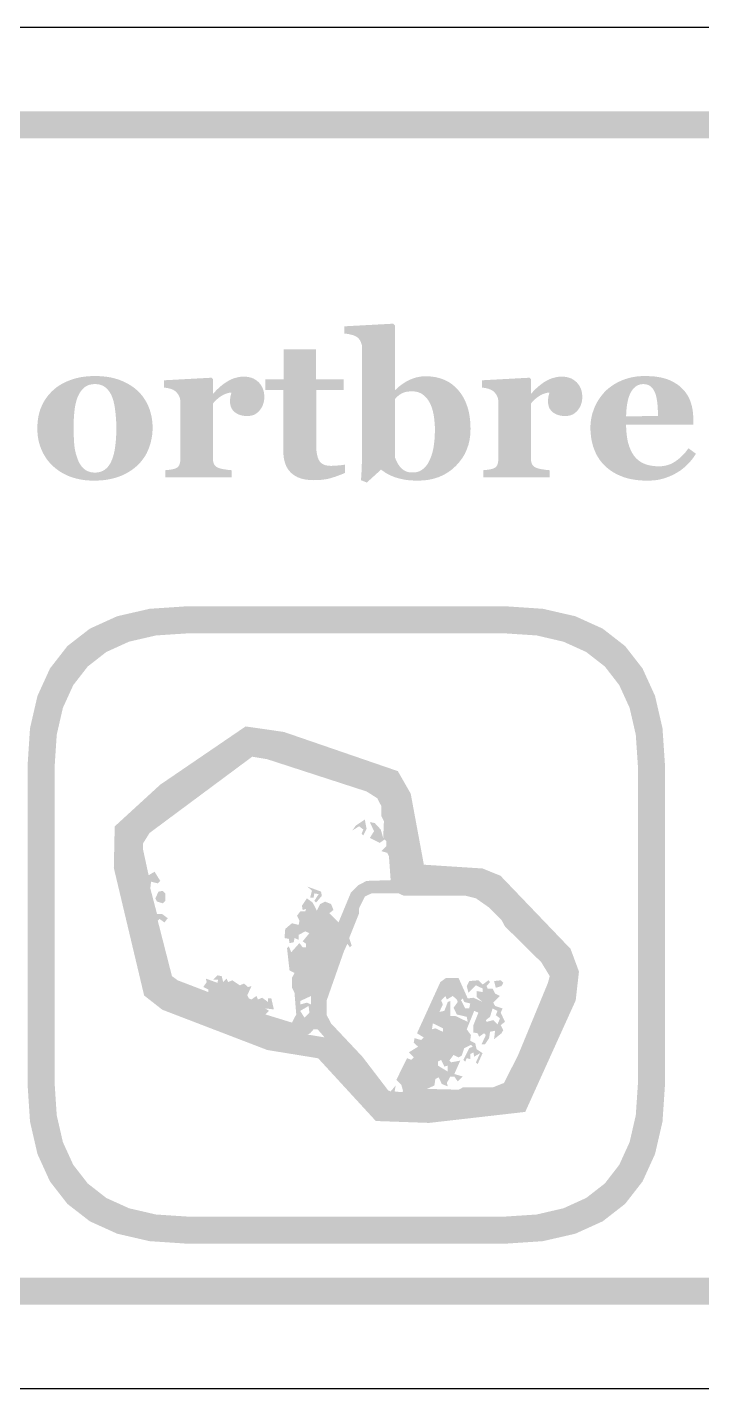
# Model space of a CAD drawing. Header units: millimetres. Extents: x 6 to 294, y 109 to 451.
# Drawn here: x 159.7 to 169.65, y 369.76 to 389.84 of the extents above; entities that cross this region are included whole.
import ezdxf

# ---------------------------------------------------------------- set-up
doc = ezdxf.new("R2010")
doc.units = ezdxf.units.MM
doc.layers.add('CUT', color=1, linetype='Continuous')
doc.layers.add('RASTER', color=7, linetype='Continuous')

msp = doc.modelspace()

# ---------------------------------------------------------------- hatches: boundary and pattern name
at = {"layer": 'RASTER'}
h = msp.add_hatch(color=7, dxfattribs=at)
h.paths.add_polyline_path([(123.207, 386.4), (123.241, 386.916), (123.344, 387.362), (123.516, 387.741), (123.757, 388.05), (124.066, 388.291), (124.444, 388.463), (124.891, 388.566), (125.407, 388.6), (182.607, 388.6), (183.122, 388.566), (183.569, 388.463), (183.947, 388.291), (184.257, 388.05), (184.497, 387.741), (184.669, 387.362), (184.772, 386.916), (184.807, 386.4), (184.807, 373.2), (184.772, 372.684), (184.669, 372.237), (184.497, 371.859), (184.257, 371.55), (183.947, 371.309), (183.569, 371.138), (183.122, 371.034), (182.607, 371), (125.407, 371), (124.891, 371.034), (124.444, 371.138), (124.066, 371.309), (123.757, 371.55), (123.516, 371.859), (123.344, 372.237), (123.241, 372.684), (123.207, 373.2)])
h.paths.add_polyline_path([(123.607, 386.4), (123.607, 373.2), (123.635, 372.778), (123.719, 372.413), (123.86, 372.103), (124.057, 371.85), (124.31, 371.653), (124.619, 371.513), (124.985, 371.428), (125.407, 371.4), (182.607, 371.4), (183.028, 371.428), (183.394, 371.513), (183.703, 371.653), (183.957, 371.85), (184.153, 372.103), (184.294, 372.413), (184.378, 372.778), (184.407, 373.2), (184.407, 386.4), (184.378, 386.822), (184.294, 387.188), (184.153, 387.497), (183.957, 387.75), (183.703, 387.947), (183.394, 388.088), (183.028, 388.172), (182.607, 388.2), (125.407, 388.2), (124.985, 388.172), (124.619, 388.088), (124.31, 387.947), (124.057, 387.75), (123.86, 387.497), (123.719, 387.188), (123.635, 386.822), (123.607, 386.4)], flags=0)
h = msp.add_hatch(color=7, dxfattribs=at)
h.paths.add_polyline_path([(166.239, 383.916), (166.236, 383.836), (166.226, 383.759), (166.209, 383.685), (166.185, 383.615), (166.155, 383.548), (166.117, 383.485), (166.073, 383.426), (166.022, 383.37), (165.966, 383.319), (165.906, 383.275), (165.842, 383.238), (165.775, 383.207), (165.705, 383.184), (165.63, 383.167), (165.552, 383.157), (165.47, 383.153), (165.439, 383.153), (165.408, 383.154), (165.379, 383.156), (165.351, 383.158), (165.323, 383.16), (165.297, 383.163), (165.272, 383.167), (165.249, 383.171), (165.226, 383.176), (165.204, 383.181), (165.183, 383.186), (165.163, 383.192), (165.143, 383.197), (165.125, 383.203), (165.108, 383.21), (165.091, 383.216), (165.075, 383.223), (165.059, 383.23), (165.044, 383.237), (165.03, 383.244), (165.017, 383.251), (165.005, 383.257), (164.994, 383.264), (164.983, 383.271), (164.974, 383.278), (164.964, 383.284), (164.956, 383.29), (164.947, 383.296), (164.94, 383.301), (164.932, 383.306), (164.926, 383.311), (164.92, 383.316), (164.71, 383.125), (164.624, 383.159), (164.626, 383.186), (164.627, 383.214), (164.629, 383.242), (164.631, 383.27), (164.632, 383.3), (164.634, 383.33), (164.635, 383.36), (164.636, 383.391), (164.637, 383.424), (164.638, 383.459), (164.639, 383.497), (164.64, 383.538), (164.641, 383.582), (164.641, 383.628), (164.641, 383.677), (164.641, 383.729), (164.641, 385.1), (164.641, 385.114), (164.64, 385.127), (164.638, 385.141), (164.636, 385.154), (164.632, 385.166), (164.629, 385.179), (164.624, 385.191), (164.619, 385.203), (164.613, 385.215), (164.606, 385.226), (164.599, 385.236), (164.592, 385.245), (164.584, 385.254), (164.576, 385.262), (164.567, 385.269), (164.558, 385.276), (164.55, 385.28), (164.542, 385.284), (164.533, 385.288), (164.524, 385.292), (164.513, 385.296), (164.502, 385.3), (164.49, 385.303), (164.477, 385.306), (164.463, 385.31), (164.45, 385.312), (164.438, 385.315), (164.425, 385.317), (164.413, 385.319), (164.401, 385.32), (164.389, 385.322), (164.378, 385.323), (164.378, 385.429), (165.101, 385.468), (165.123, 385.444), (165.123, 384.492), (165.132, 384.492), (165.159, 384.517), (165.186, 384.541), (165.213, 384.562), (165.24, 384.582), (165.268, 384.6), (165.296, 384.617), (165.324, 384.631), (165.352, 384.644), (165.38, 384.656), (165.408, 384.665), (165.436, 384.674), (165.465, 384.681), (165.493, 384.686), (165.521, 384.69), (165.549, 384.692), (165.577, 384.693), (165.652, 384.689), (165.723, 384.68), (165.79, 384.663), (165.852, 384.64), (165.911, 384.611), (165.965, 384.575), (166.016, 384.532), (166.062, 384.483), (166.104, 384.429), (166.14, 384.369), (166.17, 384.305), (166.195, 384.237), (166.215, 384.164), (166.228, 384.086), (166.237, 384.003), (166.239, 383.916)])
h.paths.add_polyline_path([(165.714, 383.899), (165.713, 383.926), (165.713, 383.954), (165.711, 383.981), (165.709, 384.008), (165.707, 384.035), (165.704, 384.061), (165.701, 384.087), (165.697, 384.113), (165.692, 384.139), (165.687, 384.163), (165.681, 384.187), (165.674, 384.211), (165.667, 384.233), (165.659, 384.255), (165.65, 384.276), (165.64, 384.296), (165.63, 384.315), (165.619, 384.333), (165.607, 384.351), (165.595, 384.367), (165.581, 384.382), (165.567, 384.397), (165.552, 384.41), (165.536, 384.422), (165.52, 384.434), (165.502, 384.443), (165.484, 384.451), (165.464, 384.458), (165.444, 384.463), (165.422, 384.467), (165.4, 384.469), (165.377, 384.47), (165.355, 384.47), (165.334, 384.468), (165.314, 384.466), (165.295, 384.463), (165.277, 384.459), (165.26, 384.454), (165.244, 384.448), (165.229, 384.441), (165.214, 384.433), (165.2, 384.424), (165.186, 384.415), (165.173, 384.404), (165.16, 384.393), (165.147, 384.381), (165.135, 384.368), (165.123, 384.354), (165.123, 383.502), (165.126, 383.494), (165.129, 383.486), (165.132, 383.477), (165.136, 383.468), (165.14, 383.458), (165.145, 383.448), (165.15, 383.436), (165.156, 383.425), (165.162, 383.413), (165.168, 383.402), (165.174, 383.392), (165.181, 383.383), (165.187, 383.374), (165.193, 383.365), (165.199, 383.358), (165.205, 383.351), (165.214, 383.342), (165.223, 383.333), (165.232, 383.325), (165.242, 383.317), (165.251, 383.31), (165.261, 383.304), (165.27, 383.298), (165.28, 383.293), (165.29, 383.288), (165.302, 383.284), (165.314, 383.281), (165.328, 383.278), (165.342, 383.276), (165.357, 383.274), (165.374, 383.274), (165.391, 383.273), (165.428, 383.276), (165.462, 383.283), (165.495, 383.296), (165.525, 383.314), (165.553, 383.337), (165.58, 383.365), (165.605, 383.398), (165.627, 383.437), (165.647, 383.48), (165.665, 383.527), (165.68, 383.578), (165.692, 383.634), (165.701, 383.694), (165.708, 383.758), (165.712, 383.826), (165.714, 383.899)], flags=0)
for points in [[(164.389, 383.267), (164.366, 383.257), (164.342, 383.247), (164.317, 383.238), (164.292, 383.228), (164.267, 383.219), (164.241, 383.21), (164.215, 383.202), (164.189, 383.193), (164.161, 383.186), (164.132, 383.179), (164.102, 383.173), (164.07, 383.169), (164.037, 383.165), (164.002, 383.163), (163.966, 383.161), (163.928, 383.16), (163.873, 383.162), (163.821, 383.167), (163.773, 383.176), (163.729, 383.188), (163.688, 383.204), (163.652, 383.223), (163.618, 383.246), (163.589, 383.272), (163.563, 383.301), (163.54, 383.333), (163.521, 383.369), (163.506, 383.407), (163.494, 383.448), (163.485, 383.492), (163.48, 383.54), (163.478, 383.59), (163.478, 384.489), (163.215, 384.489), (163.215, 384.647), (163.484, 384.647), (163.484, 385.091), (163.96, 385.091), (163.96, 384.647), (164.37, 384.647), (164.37, 384.489), (163.963, 384.489), (163.963, 383.686), (163.964, 383.645), (163.966, 383.607), (163.97, 383.572), (163.975, 383.54), (163.982, 383.511), (163.99, 383.485), (164, 383.463), (164.011, 383.443), (164.024, 383.426), (164.039, 383.412), (164.057, 383.399), (164.077, 383.389), (164.1, 383.381), (164.125, 383.376), (164.152, 383.373), (164.181, 383.371), (164.192, 383.371), (164.203, 383.372), (164.215, 383.372), (164.229, 383.373), (164.243, 383.374), (164.258, 383.375), (164.274, 383.376), (164.291, 383.377), (164.308, 383.379), (164.324, 383.38), (164.338, 383.382), (164.351, 383.383), (164.363, 383.385), (164.373, 383.387), (164.382, 383.389), (164.389, 383.39)], [(163.198, 384.385), (163.197, 384.358), (163.194, 384.331), (163.189, 384.305), (163.181, 384.281), (163.172, 384.256), (163.16, 384.233), (163.146, 384.211), (163.13, 384.19), (163.112, 384.17), (163.092, 384.153), (163.072, 384.138), (163.05, 384.126), (163.026, 384.117), (163.002, 384.111), (162.975, 384.107), (162.948, 384.105), (162.922, 384.106), (162.897, 384.109), (162.872, 384.113), (162.849, 384.119), (162.827, 384.126), (162.806, 384.136), (162.786, 384.147), (162.767, 384.159), (162.75, 384.174), (162.735, 384.19), (162.722, 384.207), (162.712, 384.226), (162.703, 384.247), (162.698, 384.27), (162.694, 384.294), (162.693, 384.319), (162.693, 384.332), (162.694, 384.343), (162.694, 384.354), (162.695, 384.365), (162.696, 384.374), (162.697, 384.383), (162.699, 384.391), (162.7, 384.399), (162.702, 384.406), (162.704, 384.413), (162.706, 384.42), (162.707, 384.427), (162.709, 384.433), (162.711, 384.44), (162.712, 384.446), (162.714, 384.452), (162.697, 384.451), (162.679, 384.448), (162.662, 384.444), (162.644, 384.439), (162.627, 384.433), (162.608, 384.425), (162.59, 384.416), (162.572, 384.406), (162.553, 384.394), (162.535, 384.382), (162.518, 384.368), (162.501, 384.354), (162.485, 384.339), (162.469, 384.323), (162.454, 384.306), (162.44, 384.288), (162.44, 383.484), (162.44, 383.472), (162.441, 383.46), (162.442, 383.448), (162.444, 383.437), (162.446, 383.427), (162.449, 383.417), (162.452, 383.408), (162.456, 383.399), (162.46, 383.391), (162.465, 383.383), (162.471, 383.376), (162.477, 383.369), (162.485, 383.363), (162.492, 383.357), (162.501, 383.351), (162.51, 383.346), (162.519, 383.343), (162.529, 383.339), (162.54, 383.335), (162.552, 383.332), (162.566, 383.328), (162.581, 383.325), (162.597, 383.322), (162.615, 383.319), (162.632, 383.317), (162.648, 383.314), (162.663, 383.312), (162.677, 383.311), (162.69, 383.309), (162.701, 383.308), (162.711, 383.307), (162.719, 383.307), (162.719, 383.2), (161.739, 383.2), (161.739, 383.307), (161.749, 383.308), (161.758, 383.309), (161.767, 383.309), (161.776, 383.31), (161.786, 383.311), (161.795, 383.313), (161.804, 383.314), (161.813, 383.315), (161.823, 383.316), (161.831, 383.318), (161.84, 383.319), (161.848, 383.321), (161.856, 383.323), (161.863, 383.325), (161.87, 383.327), (161.877, 383.329), (161.888, 383.333), (161.899, 383.338), (161.908, 383.343), (161.917, 383.349), (161.924, 383.356), (161.931, 383.363), (161.937, 383.371), (161.942, 383.379), (161.946, 383.387), (161.949, 383.397), (161.952, 383.407), (161.955, 383.418), (161.957, 383.429), (161.958, 383.441), (161.959, 383.453), (161.959, 383.467), (161.959, 384.319), (161.959, 384.332), (161.958, 384.345), (161.956, 384.357), (161.953, 384.369), (161.949, 384.381), (161.945, 384.392), (161.94, 384.403), (161.934, 384.414), (161.928, 384.424), (161.921, 384.433), (161.914, 384.443), (161.907, 384.451), (161.899, 384.459), (161.891, 384.467), (161.883, 384.474), (161.874, 384.48), (161.867, 384.485), (161.86, 384.489), (161.853, 384.493), (161.844, 384.496), (161.836, 384.5), (161.827, 384.503), (161.817, 384.507), (161.808, 384.51), (161.797, 384.512), (161.787, 384.515), (161.776, 384.517), (161.765, 384.519), (161.754, 384.521), (161.743, 384.523), (161.731, 384.524), (161.719, 384.526), (161.719, 384.633), (162.418, 384.671), (162.44, 384.649), (162.44, 384.436), (162.446, 384.436), (162.471, 384.465), (162.497, 384.492), (162.523, 384.517), (162.55, 384.541), (162.577, 384.563), (162.604, 384.584), (162.632, 384.603), (162.66, 384.62), (162.689, 384.636), (162.717, 384.649), (162.747, 384.661), (162.776, 384.67), (162.806, 384.677), (162.836, 384.683), (162.866, 384.686), (162.897, 384.687), (162.93, 384.686), (162.961, 384.682), (162.991, 384.675), (163.02, 384.666), (163.046, 384.654), (163.071, 384.639), (163.094, 384.622), (163.116, 384.603), (163.135, 384.581), (163.152, 384.557), (163.166, 384.533), (163.178, 384.506), (163.187, 384.478), (163.193, 384.449), (163.197, 384.418), (163.198, 384.385)], [(167.887, 384.385), (167.886, 384.358), (167.883, 384.331), (167.878, 384.305), (167.87, 384.281), (167.861, 384.256), (167.849, 384.233), (167.835, 384.211), (167.819, 384.19), (167.801, 384.17), (167.781, 384.153), (167.761, 384.138), (167.739, 384.126), (167.715, 384.117), (167.691, 384.111), (167.664, 384.107), (167.637, 384.105), (167.611, 384.106), (167.586, 384.109), (167.561, 384.113), (167.538, 384.119), (167.516, 384.126), (167.495, 384.136), (167.475, 384.147), (167.456, 384.159), (167.439, 384.174), (167.424, 384.19), (167.411, 384.207), (167.401, 384.226), (167.392, 384.247), (167.387, 384.27), (167.383, 384.294), (167.382, 384.319), (167.382, 384.332), (167.383, 384.343), (167.383, 384.354), (167.384, 384.365), (167.385, 384.374), (167.386, 384.383), (167.388, 384.391), (167.389, 384.399), (167.391, 384.406), (167.393, 384.413), (167.395, 384.42), (167.396, 384.427), (167.398, 384.433), (167.4, 384.44), (167.401, 384.446), (167.403, 384.452), (167.386, 384.451), (167.368, 384.448), (167.351, 384.444), (167.333, 384.439), (167.315, 384.433), (167.297, 384.425), (167.279, 384.416), (167.26, 384.406), (167.242, 384.394), (167.224, 384.382), (167.207, 384.368), (167.19, 384.354), (167.174, 384.339), (167.158, 384.323), (167.143, 384.306), (167.129, 384.288), (167.129, 383.484), (167.129, 383.472), (167.13, 383.46), (167.131, 383.448), (167.133, 383.437), (167.135, 383.427), (167.138, 383.417), (167.141, 383.408), (167.145, 383.399), (167.149, 383.391), (167.154, 383.383), (167.16, 383.376), (167.166, 383.369), (167.173, 383.363), (167.181, 383.357), (167.19, 383.351), (167.199, 383.346), (167.208, 383.343), (167.218, 383.339), (167.229, 383.335), (167.241, 383.332), (167.255, 383.328), (167.27, 383.325), (167.286, 383.322), (167.304, 383.319), (167.321, 383.317), (167.337, 383.314), (167.352, 383.312), (167.366, 383.311), (167.379, 383.309), (167.39, 383.308), (167.4, 383.307), (167.408, 383.307), (167.408, 383.2), (166.428, 383.2), (166.428, 383.307), (166.438, 383.308), (166.447, 383.309), (166.456, 383.309), (166.465, 383.31), (166.475, 383.311), (166.484, 383.313), (166.493, 383.314), (166.502, 383.315), (166.512, 383.316), (166.52, 383.318), (166.529, 383.319), (166.537, 383.321), (166.545, 383.323), (166.552, 383.325), (166.559, 383.327), (166.566, 383.329), (166.577, 383.333), (166.588, 383.338), (166.597, 383.343), (166.606, 383.349), (166.613, 383.356), (166.62, 383.363), (166.626, 383.371), (166.631, 383.379), (166.635, 383.387), (166.638, 383.397), (166.641, 383.407), (166.644, 383.418), (166.646, 383.429), (166.647, 383.441), (166.648, 383.453), (166.648, 383.467), (166.648, 384.319), (166.648, 384.332), (166.647, 384.345), (166.645, 384.357), (166.642, 384.369), (166.638, 384.381), (166.634, 384.392), (166.629, 384.403), (166.623, 384.414), (166.617, 384.424), (166.61, 384.433), (166.603, 384.443), (166.596, 384.451), (166.588, 384.459), (166.58, 384.467), (166.572, 384.474), (166.563, 384.48), (166.556, 384.485), (166.549, 384.489), (166.541, 384.493), (166.533, 384.496), (166.525, 384.5), (166.516, 384.503), (166.506, 384.507), (166.497, 384.51), (166.486, 384.512), (166.476, 384.515), (166.465, 384.517), (166.454, 384.519), (166.443, 384.521), (166.432, 384.523), (166.42, 384.524), (166.408, 384.526), (166.408, 384.633), (167.107, 384.671), (167.129, 384.649), (167.129, 384.436), (167.134, 384.436), (167.16, 384.465), (167.186, 384.492), (167.212, 384.517), (167.239, 384.541), (167.266, 384.563), (167.293, 384.584), (167.321, 384.603), (167.349, 384.62), (167.378, 384.636), (167.406, 384.649), (167.436, 384.661), (167.465, 384.67), (167.495, 384.677), (167.525, 384.683), (167.555, 384.686), (167.586, 384.687), (167.619, 384.686), (167.65, 384.682), (167.68, 384.675), (167.709, 384.666), (167.735, 384.654), (167.76, 384.639), (167.783, 384.622), (167.805, 384.603), (167.824, 384.581), (167.841, 384.557), (167.855, 384.533), (167.867, 384.506), (167.876, 384.478), (167.882, 384.449), (167.886, 384.418), (167.887, 384.385)]]:
    msp.add_hatch(color=7, dxfattribs=at).paths.add_polyline_path(points)
h = msp.add_hatch(color=7, dxfattribs=at)
h.paths.add_polyline_path([(161.328, 384.48), (161.354, 384.454), (161.379, 384.427), (161.402, 384.399), (161.423, 384.369), (161.443, 384.338), (161.462, 384.306), (161.478, 384.273), (161.493, 384.239), (161.507, 384.203), (161.518, 384.167), (161.528, 384.13), (161.536, 384.092), (161.542, 384.054), (161.547, 384.014), (161.55, 383.975), (161.551, 383.934), (161.55, 383.894), (161.547, 383.854), (161.543, 383.815), (161.536, 383.776), (161.528, 383.738), (161.519, 383.7), (161.507, 383.663), (161.494, 383.627), (161.479, 383.592), (161.463, 383.557), (161.445, 383.525), (161.425, 383.493), (161.403, 383.463), (161.38, 383.434), (161.356, 383.406), (161.329, 383.38), (161.3, 383.354), (161.269, 383.328), (161.236, 383.305), (161.202, 383.283), (161.167, 383.263), (161.131, 383.244), (161.093, 383.227), (161.053, 383.212), (161.012, 383.198), (160.97, 383.186), (160.926, 383.176), (160.881, 383.168), (160.835, 383.161), (160.787, 383.157), (160.737, 383.154), (160.686, 383.153), (160.642, 383.154), (160.599, 383.156), (160.556, 383.16), (160.515, 383.166), (160.474, 383.173), (160.434, 383.182), (160.395, 383.192), (160.357, 383.204), (160.32, 383.218), (160.284, 383.233), (160.25, 383.25), (160.216, 383.268), (160.183, 383.289), (160.152, 383.31), (160.121, 383.333), (160.092, 383.358), (160.064, 383.383), (160.039, 383.41), (160.015, 383.438), (159.992, 383.468), (159.971, 383.499), (159.951, 383.531), (159.933, 383.565), (159.916, 383.601), (159.901, 383.637), (159.888, 383.675), (159.876, 383.714), (159.867, 383.754), (159.86, 383.794), (159.855, 383.836), (159.852, 383.879), (159.851, 383.924), (159.852, 383.967), (159.855, 384.009), (159.859, 384.05), (159.865, 384.09), (159.873, 384.128), (159.883, 384.165), (159.894, 384.202), (159.908, 384.236), (159.923, 384.27), (159.939, 384.303), (159.958, 384.335), (159.978, 384.366), (160, 384.396), (160.024, 384.425), (160.05, 384.453), (160.077, 384.48), (160.105, 384.505), (160.134, 384.529), (160.165, 384.551), (160.198, 384.571), (160.232, 384.59), (160.268, 384.608), (160.305, 384.624), (160.344, 384.639), (160.385, 384.652), (160.426, 384.664), (160.469, 384.674), (160.512, 384.682), (160.557, 384.688), (160.604, 384.692), (160.651, 384.695), (160.699, 384.696), (160.75, 384.695), (160.799, 384.692), (160.846, 384.688), (160.892, 384.682), (160.937, 384.674), (160.979, 384.664), (161.021, 384.652), (161.061, 384.639), (161.099, 384.624), (161.136, 384.608), (161.171, 384.59), (161.205, 384.571), (161.238, 384.551), (161.269, 384.529), (161.299, 384.505), (161.328, 384.48)])
h.paths.add_polyline_path([(160.953, 383.465), (160.961, 383.486), (160.968, 383.508), (160.975, 383.532), (160.981, 383.556), (160.987, 383.581), (160.992, 383.608), (160.996, 383.636), (161, 383.664), (161.004, 383.694), (161.007, 383.725), (161.01, 383.758), (161.012, 383.791), (161.014, 383.826), (161.015, 383.862), (161.016, 383.899), (161.016, 383.937), (161.016, 383.963), (161.015, 383.99), (161.014, 384.018), (161.012, 384.047), (161.01, 384.076), (161.008, 384.107), (161.005, 384.139), (161.001, 384.171), (160.997, 384.203), (160.993, 384.234), (160.988, 384.262), (160.983, 384.289), (160.977, 384.314), (160.971, 384.338), (160.964, 384.359), (160.957, 384.379), (160.948, 384.402), (160.938, 384.423), (160.927, 384.443), (160.915, 384.462), (160.903, 384.479), (160.889, 384.495), (160.875, 384.51), (160.86, 384.524), (160.844, 384.537), (160.827, 384.547), (160.809, 384.556), (160.789, 384.564), (160.769, 384.57), (160.748, 384.574), (160.726, 384.576), (160.702, 384.577), (160.677, 384.576), (160.653, 384.573), (160.63, 384.569), (160.609, 384.563), (160.589, 384.555), (160.57, 384.545), (160.552, 384.533), (160.536, 384.52), (160.521, 384.505), (160.507, 384.489), (160.493, 384.472), (160.481, 384.454), (160.469, 384.435), (160.459, 384.415), (160.449, 384.394), (160.44, 384.372), (160.433, 384.351), (160.426, 384.328), (160.42, 384.305), (160.414, 384.281), (160.409, 384.256), (160.405, 384.231), (160.401, 384.204), (160.398, 384.176), (160.395, 384.148), (160.393, 384.12), (160.391, 384.091), (160.389, 384.062), (160.388, 384.033), (160.387, 384.003), (160.386, 383.973), (160.386, 383.943), (160.386, 383.904), (160.387, 383.866), (160.387, 383.831), (160.389, 383.797), (160.39, 383.765), (160.392, 383.734), (160.394, 383.705), (160.396, 383.678), (160.399, 383.652), (160.403, 383.626), (160.408, 383.6), (160.414, 383.573), (160.42, 383.547), (160.428, 383.521), (160.437, 383.494), (160.446, 383.468), (160.455, 383.446), (160.465, 383.425), (160.475, 383.405), (160.487, 383.387), (160.5, 383.369), (160.513, 383.353), (160.527, 383.338), (160.543, 383.325), (160.559, 383.312), (160.576, 383.301), (160.595, 383.292), (160.614, 383.285), (160.635, 383.279), (160.656, 383.275), (160.679, 383.273), (160.702, 383.272), (160.724, 383.273), (160.745, 383.275), (160.765, 383.279), (160.784, 383.284), (160.803, 383.291), (160.82, 383.299), (160.837, 383.309), (160.853, 383.321), (160.869, 383.334), (160.883, 383.348), (160.897, 383.364), (160.91, 383.381), (160.922, 383.4), (160.933, 383.42), (160.943, 383.442), (160.953, 383.465)], flags=0)
h = msp.add_hatch(color=7, dxfattribs=at)
h.paths.add_polyline_path([(169.563, 383.55), (169.55, 383.529), (169.536, 383.509), (169.522, 383.489), (169.507, 383.469), (169.491, 383.449), (169.474, 383.43), (169.457, 383.411), (169.439, 383.393), (169.421, 383.374), (169.402, 383.357), (169.382, 383.34), (169.362, 383.324), (169.341, 383.308), (169.32, 383.294), (169.297, 383.279), (169.275, 383.266), (169.25, 383.252), (169.225, 383.24), (169.201, 383.228), (169.176, 383.217), (169.151, 383.207), (169.126, 383.198), (169.101, 383.189), (169.076, 383.182), (169.051, 383.175), (169.024, 383.169), (168.997, 383.164), (168.968, 383.16), (168.939, 383.157), (168.909, 383.155), (168.878, 383.154), (168.845, 383.153), (168.792, 383.154), (168.741, 383.157), (168.691, 383.162), (168.643, 383.169), (168.598, 383.177), (168.554, 383.188), (168.511, 383.2), (168.471, 383.215), (168.433, 383.231), (168.396, 383.248), (168.361, 383.267), (168.327, 383.287), (168.296, 383.308), (168.266, 383.331), (168.238, 383.355), (168.211, 383.38), (168.186, 383.407), (168.163, 383.435), (168.142, 383.463), (168.122, 383.494), (168.103, 383.525), (168.087, 383.557), (168.072, 383.591), (168.058, 383.626), (168.046, 383.661), (168.036, 383.698), (168.027, 383.735), (168.02, 383.773), (168.015, 383.812), (168.011, 383.851), (168.008, 383.891), (168.008, 383.932), (168.008, 383.97), (168.011, 384.006), (168.015, 384.043), (168.021, 384.079), (168.029, 384.114), (168.038, 384.15), (168.05, 384.184), (168.062, 384.219), (168.077, 384.253), (168.093, 384.285), (168.11, 384.317), (168.129, 384.348), (168.149, 384.378), (168.171, 384.407), (168.194, 384.435), (168.218, 384.463), (168.244, 384.488), (168.272, 384.512), (168.301, 384.535), (168.331, 384.557), (168.363, 384.577), (168.397, 384.596), (168.433, 384.614), (168.47, 384.631), (168.508, 384.646), (168.548, 384.659), (168.588, 384.67), (168.63, 384.679), (168.673, 384.687), (168.717, 384.692), (168.763, 384.695), (168.809, 384.696), (168.859, 384.695), (168.907, 384.692), (168.952, 384.689), (168.996, 384.683), (169.037, 384.676), (169.075, 384.668), (169.112, 384.657), (169.146, 384.646), (169.178, 384.633), (169.209, 384.619), (169.238, 384.603), (169.266, 384.586), (169.293, 384.569), (169.318, 384.55), (169.342, 384.529), (169.364, 384.508), (169.384, 384.487), (169.403, 384.464), (169.42, 384.441), (169.436, 384.417), (169.451, 384.392), (169.464, 384.366), (169.475, 384.339), (169.486, 384.311), (169.494, 384.283), (169.502, 384.254), (169.509, 384.224), (169.514, 384.195), (169.518, 384.165), (169.521, 384.135), (169.523, 384.104), (169.524, 384.073), (169.524, 383.978), (168.533, 383.978), (168.535, 383.905), (168.541, 383.837), (168.55, 383.773), (168.562, 383.713), (168.579, 383.659), (168.599, 383.608), (168.622, 383.562), (168.649, 383.521), (168.68, 383.484), (168.716, 383.452), (168.755, 383.425), (168.799, 383.403), (168.847, 383.386), (168.899, 383.374), (168.956, 383.367), (169.017, 383.364), (169.051, 383.365), (169.084, 383.369), (169.116, 383.375), (169.148, 383.383), (169.178, 383.394), (169.208, 383.406), (169.236, 383.422), (169.264, 383.44), (169.291, 383.459), (169.317, 383.48), (169.342, 383.502), (169.366, 383.525), (169.389, 383.55), (169.411, 383.575), (169.432, 383.602), (169.452, 383.631)])
h.paths.add_polyline_path([(169.004, 384.107), (169.004, 384.129), (169.003, 384.151), (169.002, 384.173), (169.001, 384.196), (169, 384.218), (168.999, 384.241), (168.997, 384.264), (168.995, 384.287), (168.992, 384.309), (168.99, 384.331), (168.986, 384.351), (168.983, 384.371), (168.979, 384.389), (168.974, 384.406), (168.969, 384.423), (168.964, 384.438), (168.958, 384.454), (168.95, 384.47), (168.943, 384.485), (168.935, 384.498), (168.926, 384.511), (168.916, 384.522), (168.906, 384.532), (168.896, 384.542), (168.885, 384.55), (168.873, 384.557), (168.86, 384.563), (168.847, 384.568), (168.833, 384.572), (168.818, 384.575), (168.803, 384.576), (168.787, 384.577), (168.759, 384.575), (168.733, 384.57), (168.709, 384.561), (168.685, 384.548), (168.664, 384.532), (168.643, 384.513), (168.624, 384.489), (168.607, 384.463), (168.591, 384.432), (168.577, 384.397), (168.565, 384.358), (168.555, 384.315), (168.546, 384.268), (168.54, 384.216), (168.536, 384.161), (168.533, 384.101)], flags=0)
h = msp.add_hatch(color=7, dxfattribs=at)
h.paths.add_polyline_path([(159.707, 378.95), (159.743, 379.501), (159.853, 379.978), (160.037, 380.382), (160.294, 380.713), (160.625, 380.97), (161.028, 381.153), (161.506, 381.263), (162.057, 381.3), (166.757, 381.3), (167.307, 381.263), (167.785, 381.153), (168.189, 380.97), (168.519, 380.713), (168.776, 380.382), (168.96, 379.978), (169.07, 379.501), (169.107, 378.95), (169.107, 374.25), (169.07, 373.699), (168.96, 373.222), (168.776, 372.818), (168.519, 372.487), (168.189, 372.23), (167.785, 372.047), (167.307, 371.937), (166.757, 371.9), (162.057, 371.9), (161.506, 371.937), (161.028, 372.047), (160.625, 372.23), (160.294, 372.487), (160.037, 372.818), (159.853, 373.222), (159.743, 373.699), (159.707, 374.25)])
h.paths.add_polyline_path([(160.107, 378.95), (160.107, 374.25), (160.137, 373.793), (160.228, 373.397), (160.381, 373.062), (160.594, 372.788), (160.868, 372.574), (161.203, 372.422), (161.6, 372.33), (162.057, 372.3), (166.757, 372.3), (167.214, 372.33), (167.61, 372.422), (167.945, 372.574), (168.219, 372.787), (168.432, 373.062), (168.585, 373.397), (168.676, 373.793), (168.707, 374.25), (168.707, 378.95), (168.676, 379.407), (168.585, 379.803), (168.432, 380.138), (168.219, 380.413), (167.945, 380.626), (167.61, 380.778), (167.214, 380.87), (166.757, 380.9), (162.057, 380.9), (161.6, 380.87), (161.203, 380.778), (160.868, 380.626), (160.594, 380.412), (160.381, 380.138), (160.228, 379.803), (160.137, 379.407), (160.107, 378.95)], flags=0)
h = msp.add_hatch(color=7, dxfattribs=at)
h.paths.add_polyline_path([(162.922, 379.528), (163.486, 379.447), (165.167, 378.869), (165.357, 378.537), (165.551, 377.489), (166.417, 377.433), (166.681, 377.326), (167.714, 376.248), (167.838, 375.913), (167.79, 375.488), (167.046, 373.843), (165.628, 373.681), (164.842, 373.709), (163.992, 374.634), (163.242, 374.756), (161.694, 375.35), (161.426, 375.56), (160.979, 377.441), (160.992, 378.054), (161.663, 378.669)])
h.paths.add_polyline_path([(163, 379.193), (161.862, 378.418), (161.309, 377.911), (161.3, 377.476), (161.711, 375.743), (161.854, 375.631), (163.326, 375.067), (164.152, 374.932), (164.987, 374.024), (165.616, 374.001), (166.83, 374.14), (167.478, 375.573), (167.511, 375.873), (167.437, 376.074), (166.498, 377.055), (166.345, 377.117), (165.282, 377.186), (165.052, 378.425), (164.949, 378.606), (163.411, 379.135), (163, 379.193)], flags=0)
h = msp.add_hatch(color=7, dxfattribs=at)
h.paths.add_polyline_path([(163.031, 379.291), (163.093, 379.302), (163.606, 379.155), (164.816, 378.752), (165.01, 378.653), (165.146, 378.386), (165.318, 377.239), (166.319, 377.213), (166.476, 377.151), (166.769, 376.894), (166.894, 376.725), (167.429, 376.198), (167.539, 376.051), (167.601, 375.93), (167.601, 375.71), (166.879, 374.05), (166.612, 373.988), (165.732, 373.951), (165.659, 373.914), (164.999, 373.914), (164.732, 374.16), (164.68, 374.255), (164.512, 374.416), (164.46, 374.512), (163.984, 375.061), (163.925, 375.061), (163.874, 375.003), (163.68, 374.904), (163.46, 374.941), (161.92, 375.527), (161.726, 375.626), (161.653, 375.699), (161.554, 375.967), (161.334, 377.066), (161.224, 377.433), (161.187, 377.836), (161.286, 378.03), (161.396, 378.14), (162.716, 379.13)])
h.paths.add_polyline_path([(163.02, 379.082), (161.506, 377.957), (161.407, 377.799), (161.407, 377.726), (161.492, 377.334), (161.58, 377.385), (161.664, 377.25), (161.627, 377.213), (161.528, 377.239), (161.517, 377.14), (161.616, 376.762), (161.69, 376.762), (161.774, 376.7), (161.726, 376.637), (161.653, 376.689), (161.627, 376.663), (161.836, 375.846), (161.92, 375.784), (162.371, 375.611), (162.371, 375.648), (162.298, 375.685), (162.349, 375.758), (162.335, 375.809), (162.507, 375.747), (162.518, 375.795), (162.445, 375.795), (162.507, 375.857), (162.569, 375.846), (162.591, 375.758), (162.642, 375.809), (162.664, 375.758), (162.727, 375.784), (162.837, 375.71), (162.899, 375.736), (162.958, 375.685), (163.009, 375.699), (162.947, 375.564), (162.972, 375.516), (163.009, 375.501), (163.082, 375.553), (163.104, 375.501), (163.167, 375.527), (163.251, 375.465), (163.251, 375.516), (163.302, 375.516), (163.339, 375.355), (163.214, 375.369), (163.266, 375.333), (163.214, 375.281), (163.606, 375.16), (163.669, 375.281), (163.643, 375.6), (163.606, 375.674), (163.606, 375.82), (163.643, 375.893), (163.57, 375.93), (163.533, 376.26), (163.559, 376.286), (163.595, 376.198), (163.716, 376.333), (163.764, 376.271), (163.815, 376.271), (163.815, 376.322), (163.764, 376.359), (163.863, 376.48), (163.801, 376.506), (163.705, 376.454), (163.705, 376.381), (163.643, 376.407), (163.632, 376.344), (163.57, 376.333), (163.559, 376.396), (163.496, 376.407), (163.507, 376.542), (163.606, 376.626), (163.705, 376.601), (163.716, 376.663), (163.68, 376.736), (163.727, 376.799), (163.801, 376.799), (163.815, 376.835), (163.764, 376.821), (163.753, 376.883), (163.826, 376.993), (163.911, 376.931), (163.973, 376.81), (164.021, 376.909), (164.094, 376.945), (164.182, 376.909), (164.218, 376.821), (164.156, 376.773), (164.292, 376.637), (164.475, 377.077), (164.585, 377.187), (164.706, 377.25), (165.061, 377.261), (165.036, 377.616), (165.01, 377.664), (164.926, 377.689), (164.999, 377.763), (164.999, 377.836), (164.973, 377.862), (164.9, 377.81), (164.754, 377.884), (164.816, 377.983), (164.754, 378.118), (164.827, 378.103), (164.915, 378.008), (164.951, 377.884), (164.962, 378.129), (164.926, 378.202), (164.926, 378.349), (164.863, 378.47), (164.706, 378.569), (163.24, 379.045)], flags=0)
h.paths.add_polyline_path([(164.68, 378.155), (164.706, 378.019), (164.658, 377.92), (164.633, 377.946), (164.658, 378.008), (164.596, 378.056), (164.497, 377.994), (164.548, 378.067)], flags=0)
h.paths.add_polyline_path([(163.837, 377.165), (164.035, 377.092), (164.046, 377.03), (163.962, 376.931), (163.936, 376.956), (163.999, 377.055), (163.936, 377.066), (163.925, 377.004), (163.874, 377.004), (163.9, 377.103)], flags=0)
h.paths.add_polyline_path([(161.638, 377.092), (161.701, 377.103), (161.737, 377.066), (161.737, 376.956), (161.701, 376.92), (161.616, 376.945), (161.591, 376.993)], flags=0)
h.paths.add_polyline_path([(164.779, 377.066), (164.68, 377.019), (164.596, 376.846), (164.596, 376.773), (164.449, 376.407), (164.486, 376.297), (164.46, 376.271), (164.424, 376.322), (164.376, 376.223), (164.119, 375.49), (164.119, 375.27), (164.182, 375.149), (164.644, 374.658), (165.025, 374.16), (165.061, 374.145), (165.135, 374.233), (165.12, 374.145), (165.219, 374.134), (165.245, 374.145), (165.219, 374.244), (165.146, 374.317), (165.303, 374.636), (165.366, 374.611), (165.402, 374.647), (165.329, 374.721), (165.465, 374.805), (165.402, 374.867), (165.413, 374.93), (165.512, 374.904), (165.549, 374.941), (165.45, 375.003), (165.794, 375.758), (165.879, 375.82), (166.062, 375.82), (166.198, 375.516), (166.282, 375.527), (166.417, 375.465), (166.329, 375.538), (166.329, 375.626), (166.417, 375.611), (166.417, 375.663), (166.319, 375.71), (166.209, 375.6), (166.183, 375.699), (166.22, 375.773), (166.355, 375.784), (166.417, 375.721), (166.502, 375.784), (166.527, 375.758), (166.476, 375.699), (166.491, 375.663), (166.564, 375.663), (166.601, 375.589), (166.674, 375.553), (166.575, 375.454), (166.601, 375.406), (166.711, 375.369), (166.685, 375.307), (166.747, 375.171), (166.685, 375.124), (166.722, 375.05), (166.696, 375.003), (166.586, 374.915), (166.601, 375.04), (166.527, 375.025), (166.513, 374.93), (166.454, 374.842), (166.403, 374.842), (166.465, 374.977), (166.439, 375.003), (166.366, 374.952), (166.344, 375.003), (166.282, 375.014), (166.282, 375.124), (166.355, 375.307), (166.293, 375.333), (166.183, 375.061), (166.245, 374.977), (166.234, 374.893), (166.308, 374.856), (166.329, 374.768), (166.417, 374.71), (166.344, 374.548), (166.319, 374.574), (166.381, 374.71), (166.293, 374.658), (166.282, 374.721), (166.234, 374.695), (166.234, 374.622), (166.183, 374.636), (166.161, 374.585), (166.135, 374.611), (166.22, 374.783), (166.271, 374.805), (166.245, 374.831), (166.146, 374.783), (166.11, 374.673), (166.062, 374.647), (165.989, 374.684), (165.926, 374.6), (165.952, 374.574), (166.088, 374.6), (166, 374.402), (166.124, 374.365), (166.051, 374.292), (166, 374.365), (165.941, 374.365), (165.89, 374.27), (165.904, 374.219), (165.816, 374.255), (165.769, 374.354), (165.721, 374.328), (165.706, 374.233), (165.596, 374.182), (166.062, 374.171), (166.135, 374.208), (166.575, 374.208), (166.733, 374.27), (166.942, 374.684), (167.381, 375.747), (167.407, 375.846), (167.282, 376.051), (166.747, 376.579), (166.696, 376.674), (166.513, 376.857), (166.319, 376.993), (166.172, 377.03), (165.256, 377.03), (165.182, 377.066)], flags=0)
h.paths.add_polyline_path([(166.586, 375.773), (166.685, 375.784), (166.722, 375.747), (166.696, 375.699), (166.612, 375.674)], flags=0)
h.paths.add_polyline_path([(163.889, 375.553), (163.727, 375.479), (163.727, 375.428), (163.826, 375.454), (163.889, 375.428)], flags=0)
h.paths.add_polyline_path([(165.868, 375.553), (165.805, 375.49), (165.831, 375.428), (165.78, 375.318), (165.853, 375.333), (165.904, 375.465), (165.941, 375.479), (165.941, 375.259), (166.014, 375.259), (166.198, 375.171), (166.183, 375.245), (166.036, 375.281), (165.989, 375.38), (166.051, 375.465), (166.036, 375.501), (165.978, 375.553), (165.89, 375.501)], flags=0)
h.paths.add_polyline_path([(166.124, 375.516), (166.099, 375.49), (166.161, 375.369), (166.22, 375.369), (166.234, 375.443), (166.146, 375.465)], flags=0)
h.paths.add_polyline_path([(163.852, 375.406), (163.727, 375.333), (163.79, 375.234), (163.863, 375.307)], flags=0)
h.paths.add_polyline_path([(166.564, 375.369), (166.527, 375.245), (166.465, 375.197), (166.476, 375.171), (166.575, 375.197), (166.637, 375.135), (166.674, 375.223), (166.612, 375.27), (166.637, 375.333)], flags=0)
h.paths.add_polyline_path([(165.684, 375.149), (165.67, 375.061), (165.721, 375.076), (165.831, 375.025), (165.831, 375.076)], flags=0)
h.paths.add_polyline_path([(165.805, 374.611), (165.758, 374.585), (165.758, 374.526), (165.904, 374.438), (165.904, 374.526), (165.853, 374.512)], flags=0)

# ---------------------------------------------------------------- linework, layer by layer
at = {"layer": 'CUT'}
for points in [[(125.006, 389.84), (183.007, 389.84)], [(183.007, 369.76), (125.006, 369.76)]]:
    msp.add_lwpolyline(points, dxfattribs=at)

doc.saveas('drawing.dxf')
